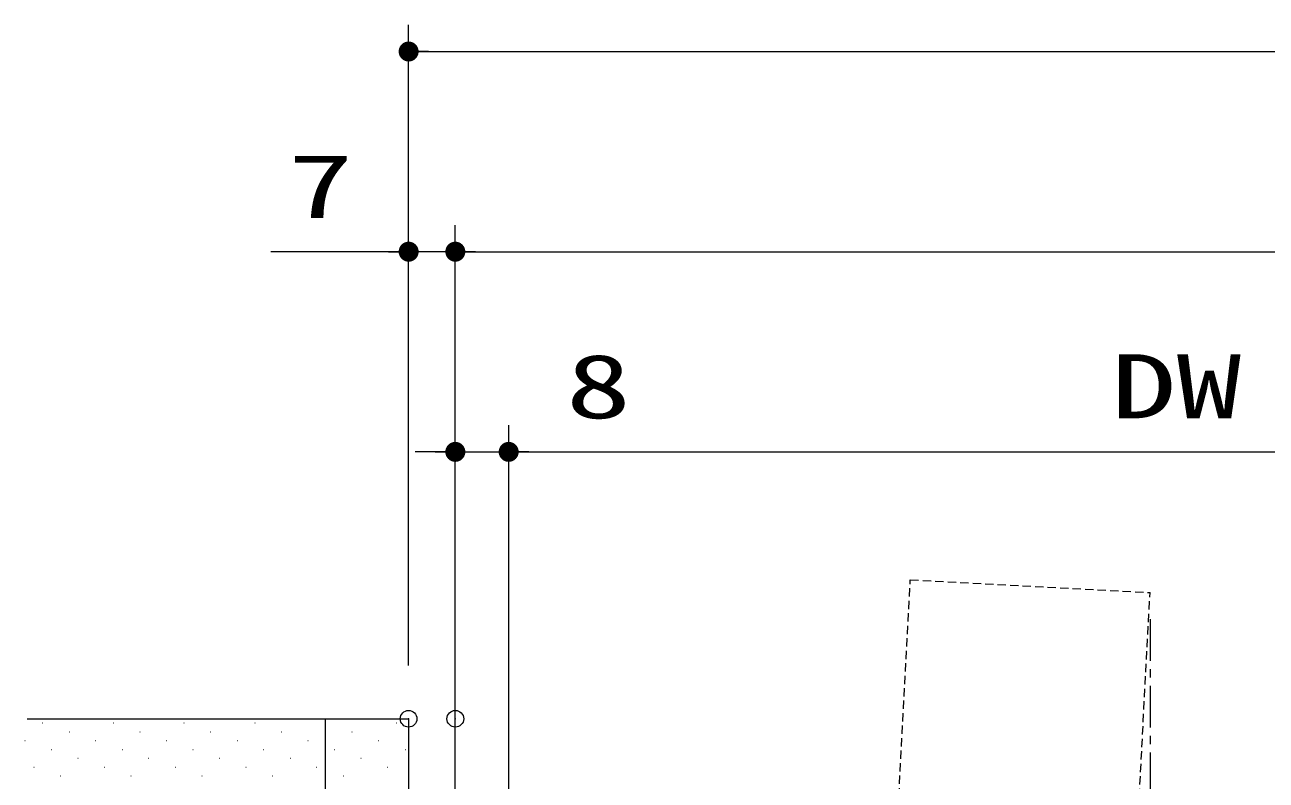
# Model space of a CAD drawing. Units: millimetres, scale not verified. Extents: x -1306 to 1306, y -607 to 607.
# Drawn here: x -810 to -623.9, y -197.4 to -84.2 of the extents above; entities that cross this region are included whole.
import ezdxf
from ezdxf.enums import TextEntityAlignment as Align

# ---------------------------------------------------------------- set-up
doc = ezdxf.new("R2010")
doc.units = ezdxf.units.MM
doc.header["$LTSCALE"] = 5
doc.header["$PDMODE"] = 32
doc.header["$PDSIZE"] = 2.5
doc.linetypes.add('USER1', pattern=[0.375, 0.25, -0.125])
doc.linetypes.add('USER3', pattern=[2, 1.25, -0.25, 0.25, -0.25])
for name, color, linetype, lineweight in [('0-3_線(黄)', 2, 'Continuous', 15), ('0-5_寸法線', 3, 'Continuous', 13), ('0-6_0', 3, 'Continuous', 25), ('0-7_DEFPOINTS', 7, 'Continuous', 5), ('0-8_点線(黄)', 2, 'USER1', 15), ('0-9_ハッチング', 6, 'Continuous', 9), ('0-B_中心線', 3, 'USER3', 9)]:
    doc.layers.add(name, color=color, linetype=linetype, lineweight=lineweight)
doc.styles.add('ＭＳ ゴシック', font='')
doc.styles.get('ＭＳ ゴシック').set_extended_font_data('MS Gothic')

# ---------------------------------------------------------------- blocks, each defined once
blk = doc.blocks.new('_DOT')
at = {"layer": '0-6_0'}
blk.add_line((-2.5, 0), (-5, 0), dxfattribs=at)
for points in [[(0, 0), (-2.5, 0), (-2.48, 0.313)], [(0, 0), (-2.48, -0.313), (-2.5, 0)], [(0, 0), (-2.48, 0.313), (-2.421, 0.622)], [(0, 0), (-2.421, -0.622), (-2.48, -0.313)], [(0, 0), (-2.421, 0.622), (-2.324, 0.92)], [(0, 0), (-2.324, -0.92), (-2.421, -0.622)], [(0, 0), (-2.324, 0.92), (-2.191, 1.204)], [(0, 0), (-2.191, -1.204), (-2.324, -0.92)], [(0, 0), (-2.191, 1.204), (-2.023, 1.469)], [(0, 0), (-2.023, -1.469), (-2.191, -1.204)], [(0, 0), (-2.023, 1.469), (-1.822, 1.711)], [(0, 0), (-1.822, -1.711), (-2.023, -1.469)], [(0, 0), (-1.822, 1.711), (-1.594, 1.926)], [(0, 0), (-1.594, -1.926), (-1.822, -1.711)], [(0, 0), (-1.594, 1.926), (-1.34, 2.111)], [(0, 0), (-1.34, -2.111), (-1.594, -1.926)], [(0, 0), (-1.34, 2.111), (-1.064, 2.262)], [(0, 0), (-1.064, -2.262), (-1.34, -2.111)], [(0, 0), (-1.064, 2.262), (-0.773, 2.378)], [(0, 0), (-0.773, -2.378), (-1.064, -2.262)], [(0, 0), (-0.773, 2.378), (-0.468, 2.456)], [(0, 0), (-0.468, -2.456), (-0.773, -2.378)], [(0, 0), (-0.468, 2.456), (-0.157, 2.495)], [(0, 0), (-0.157, -2.495), (-0.468, -2.456)], [(0, 0), (-0.157, 2.495), (0.157, 2.495)], [(0, 0), (0.157, -2.495), (-0.157, -2.495)], [(0, 0), (0.157, 2.495), (0.468, 2.456)], [(0, 0), (0.468, 2.456), (0.773, 2.378)], [(0, 0), (0.773, 2.378), (1.064, 2.262)], [(0, 0), (1.064, 2.262), (1.34, 2.111)], [(0, 0), (1.34, 2.111), (1.594, 1.926)], [(0, 0), (1.594, 1.926), (1.822, 1.711)], [(0, 0), (1.822, 1.711), (2.023, 1.469)], [(0, 0), (2.023, 1.469), (2.191, 1.204)], [(0, 0), (2.191, 1.204), (2.324, 0.92)], [(0, 0), (2.324, 0.92), (2.421, 0.622)], [(0, 0), (2.421, 0.622), (2.48, 0.313)], [(0, 0), (2.48, 0.313), (2.5, 0)], [(0, 0), (0.468, -2.456), (0.157, -2.495)], [(0, 0), (0.773, -2.378), (0.468, -2.456)], [(0, 0), (1.064, -2.262), (0.773, -2.378)], [(0, 0), (1.34, -2.111), (1.064, -2.262)], [(0, 0), (1.594, -1.926), (1.34, -2.111)], [(0, 0), (1.822, -1.711), (1.594, -1.926)], [(0, 0), (2.023, -1.469), (1.822, -1.711)], [(0, 0), (2.191, -1.204), (2.023, -1.469)], [(0, 0), (2.324, -0.92), (2.191, -1.204)], [(0, 0), (2.421, -0.622), (2.324, -0.92)], [(0, 0), (2.48, -0.313), (2.421, -0.622)], [(0, 0), (2.5, 0), (2.48, -0.313)]]:
    blk.add_solid(points, dxfattribs=at)

msp = doc.modelspace()

# ---------------------------------------------------------------- linework, layer by layer
at = {"layer": '0-3_線(黄)'}
for p, q in [((-809.705, -188.182), (-752.482, -188.182)), ((-764.982, -188.182), (-764.982, -303.182)), ((-752.482, -188.182), (-752.482, -243.682))]:
    msp.add_line(p, q, dxfattribs=at)
at = {"layer": '0-5_寸法線'}
for p, q in [((-752.482, -180.182), (-752.482, -84.182)), ((-749.482, -88.182), (-317.482, -88.182)), ((-752.482, -180.182), (-752.482, -114.182)), ((-745.482, -180.182), (-745.482, -114.182)), ((-745.482, -235.182), (-745.482, -114.182)), ((-755.482, -118.182), (-773.149, -118.182)), ((-745.482, -118.182), (-752.482, -118.182)), ((-742.482, -118.182), (-324.482, -118.182)), ((-742.482, -118.182), (-739.482, -118.182)), ((-745.482, -180.182), (-745.482, -144.182)), ((-737.482, -235.182), (-737.482, -144.182)), ((-737.482, -235.182), (-737.482, -144.182)), ((-748.482, -148.182), (-751.482, -148.182)), ((-745.482, -148.182), (-737.482, -148.182)), ((-734.482, -148.182), (-537.482, -148.182)), ((-734.482, -148.182), (-716.816, -148.182))]:
    msp.add_line(p, q, dxfattribs=at)
at = {"layer": '0-7_DEFPOINTS'}
for p in [(-752.482, -118.182), (-745.482, -148.182), (-752.482, -188.182), (-745.482, -188.182)]:
    msp.add_point(p, dxfattribs=at)
at = {"layer": '0-8_点線(黄)'}
for p, q in [((-689.568, -402.048), (-677.269, -167.37)), ((-677.269, -167.37), (-641.318, -169.254)), ((-650.186, -338.47), (-641.318, -169.254))]:
    msp.add_line(p, q, dxfattribs=at)
at = {"layer": '0-9_ハッチング'}
for p, q in [((-807.382, -188.799), (-807.332, -188.799)), ((-796.776, -188.799), (-796.726, -188.799)), ((-786.169, -188.799), (-786.119, -188.799)), ((-775.563, -188.799), (-775.513, -188.799)), ((-764.956, -188.799), (-764.906, -188.799)), ((-754.349, -188.799), (-754.299, -188.799)), ((-810.034, -191.45), (-809.984, -191.45)), ((-803.405, -190.125), (-803.355, -190.125)), ((-799.427, -191.45), (-799.377, -191.45)), ((-792.798, -190.125), (-792.748, -190.125)), ((-788.821, -191.45), (-788.771, -191.45)), ((-782.192, -190.125), (-782.142, -190.125)), ((-778.214, -191.45), (-778.164, -191.45)), ((-771.585, -190.125), (-771.535, -190.125)), ((-767.608, -191.45), (-767.558, -191.45)), ((-760.978, -190.125), (-760.928, -190.125)), ((-757.001, -191.45), (-756.951, -191.45)), ((-806.057, -192.776), (-806.007, -192.776)), ((-795.45, -192.776), (-795.4, -192.776)), ((-784.843, -192.776), (-784.793, -192.776)), ((-774.237, -192.776), (-774.187, -192.776)), ((-763.63, -192.776), (-763.58, -192.776)), ((-753.023, -192.776), (-752.973, -192.776)), ((-808.708, -195.428), (-808.658, -195.428)), ((-802.079, -194.102), (-802.029, -194.102)), ((-798.102, -195.428), (-798.052, -195.428)), ((-791.472, -194.102), (-791.422, -194.102)), ((-787.495, -195.428), (-787.445, -195.428)), ((-780.866, -194.102), (-780.816, -194.102)), ((-776.888, -195.428), (-776.838, -195.428)), ((-770.259, -194.102), (-770.209, -194.102)), ((-766.282, -195.428), (-766.232, -195.428)), ((-759.653, -194.102), (-759.603, -194.102)), ((-755.675, -195.428), (-755.625, -195.428)), ((-804.731, -196.754), (-804.681, -196.754)), ((-794.124, -196.754), (-794.074, -196.754)), ((-783.517, -196.754), (-783.467, -196.754)), ((-772.911, -196.754), (-772.861, -196.754)), ((-762.304, -196.754), (-762.254, -196.754))]:
    msp.add_line(p, q, dxfattribs=at)
at = {"layer": '0-B_中心線'}
msp.add_line((-641.318, -173.254), (-641.318, -317.181), dxfattribs=at)

# ---------------------------------------------------------------- block references
at = {"layer": '0-5_寸法線', "xscale": 0.6, "yscale": 0.6, "rotation": 180}
for p in [(-752.482, -88.182), (-745.482, -118.182), (-745.482, -118.182), (-737.482, -148.182), (-737.482, -148.182)]:
    msp.add_blockref('_DOT', p, dxfattribs=at)
at = {"layer": '0-5_寸法線', "xscale": 0.6, "yscale": 0.6}
for p in [(-752.482, -118.182), (-745.482, -148.182)]:
    msp.add_blockref('_DOT', p, dxfattribs=at)

# ---------------------------------------------------------------- texts
at = {"layer": '0-5_寸法線', "style": 'ＭＳ ゴシック', "width": 1.5}
for s, p in [('7', (-770.578, -116.032)), ('8', (-728.911, -146.032)), ('DW', (-647.173, -146.032))]:
    msp.add_text(s, height=9.604, dxfattribs=at).set_placement(p, align=Align.BOTTOM_LEFT)

doc.saveas('drawing.dxf')
